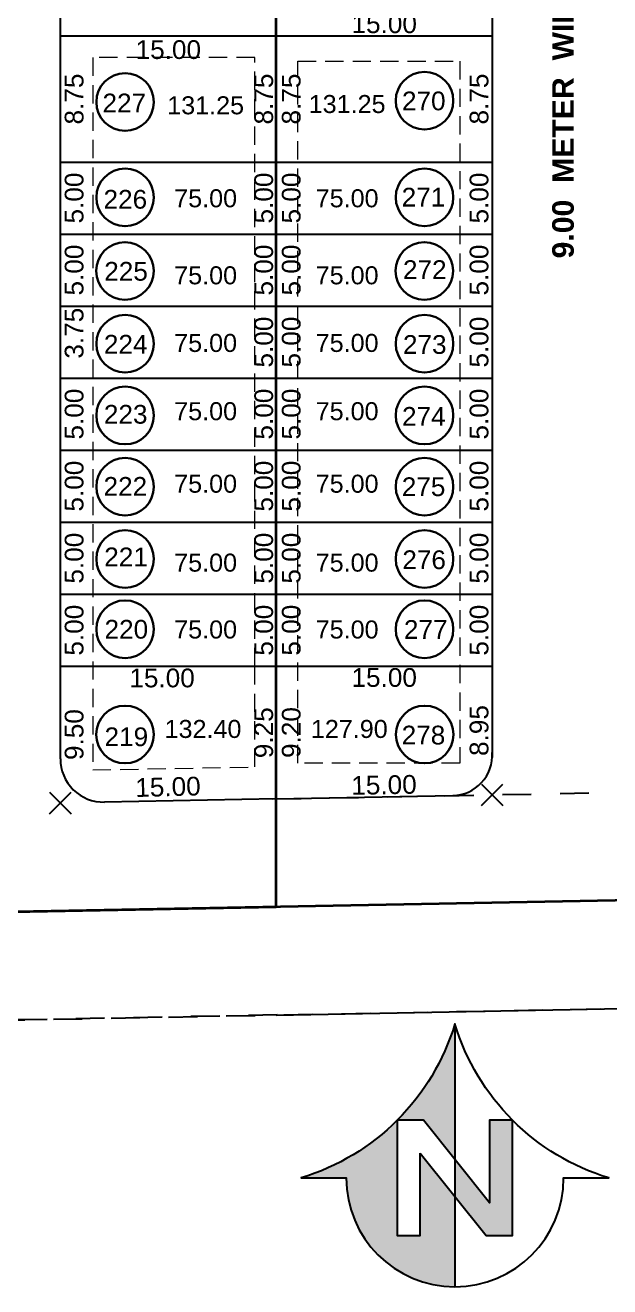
# Model space of a CAD drawing. Header units: millimetres. Extents: x 26213 to 35402, y -1028 to 2462.
# Drawn here: x 35087.7 to 35128.3, y 262.3 to 349.8 of the extents above; entities that cross this region are included whole.
import ezdxf
from ezdxf.enums import TextEntityAlignment as Align

# ---------------------------------------------------------------- set-up
doc = ezdxf.new("R2010")
doc.units = ezdxf.units.MM
doc.header["$PDMODE"] = 3
doc.header["$PDSIZE"] = 0.75
for name, pattern in [('1', [0]), ('DASH', [1, 0.5, -0.5]), ('DASHED', [19.05, 12.7, -6.35]), ('DASHED2', [9.525, 6.35, -3.175])]:
    doc.linetypes.add(name, pattern=pattern)
for name, color, linetype in [('AREA', 7, 'Continuous'), ('Chamber', 7, '1'), ('DIMEMSION', 7, 'Continuous'), ('NORTH', 232, 'Continuous'), ('NUMBRING', 162, 'Continuous'), ('POINT', 190, 'Continuous'), ('ROAD', 7, 'Continuous'), ('SOLID HATCH', 253, 'Continuous')]:
    doc.layers.add(name, color=color, linetype=linetype)
doc.layers.add('CIRCLE', color=197, linetype='Continuous', lineweight=30)
doc.layers.add('LAYOUT PLAN', color=7, linetype='Continuous', lineweight=25)
doc.styles.get("Standard").update_dxf_attribs({"font": 'arial.ttf'})
doc.dimstyles.new('LAYOUT PLAN', dxfattribs={"dimtxt": 1.3, "dimasz": 1, "dimexe": 0.18, "dimexo": 0.0625, "dimgap": 0.09, "dimtad": 0, "dimrnd": 0.05, "dimzin": 0, "dimdsep": 46, "dimtxsty": 'Standard', "dimcen": 0, "dimse1": 1, "dimse2": 1, "dimsd1": 1, "dimsd2": 1, "dimadec": 0, "dimazin": 0, "dimtfac": 1, "dimtofl": 0, "dimtmove": 0, "dimatfit": 3, "dimfxl": 1, "dimtolj": 1, "dimtzin": 0, "dimarcsym": 0})

# ---------------------------------------------------------------- blocks, each defined once
blk = doc.blocks.new('*D3159')
at = {"layer": 'Defpoints', "color": 0, "ltscale": 2}
for p in [(35105.167, 357.835), (35105.167, 349.085), (35106.214, 349.085)]:
    blk.add_point(p, dxfattribs=at)
at = {"layer": 'DIMEMSION', "color": 0, "ltscale": 2, "insert": (35106.214, 353.46), "char_height": 1.3, "attachment_point": 5, "rotation": 90}
blk.add_mtext('\\A1;8.75', dxfattribs=at)
blk = doc.blocks.new('*D3160')
at = {"layer": 'Defpoints', "color": 0, "ltscale": 2}
for p in [(35105.167, 349.085), (35105.167, 340.339), (35106.214, 340.339)]:
    blk.add_point(p, dxfattribs=at)
at = {"layer": 'DIMEMSION', "color": 0, "ltscale": 2, "insert": (35106.214, 344.712), "char_height": 1.3, "attachment_point": 5, "rotation": 90}
blk.add_mtext('\\A1;8.75', dxfattribs=at)
blk = doc.blocks.new('*D3035')
at = {"layer": 'Defpoints', "color": 0, "ltscale": 2}
for p in [(35105.167, 340.339), (35105.167, 335.339), (35106.214, 335.339)]:
    blk.add_point(p, dxfattribs=at)
at = {"layer": 'DIMEMSION', "color": 0, "ltscale": 2, "insert": (35106.214, 337.839), "char_height": 1.3, "attachment_point": 5, "rotation": 90}
blk.add_mtext('\\A1;5.00', dxfattribs=at)
blk = doc.blocks.new('*D3036')
at = {"layer": 'Defpoints', "color": 0, "ltscale": 2}
for p in [(35105.167, 335.339), (35105.167, 330.339), (35106.214, 330.339)]:
    blk.add_point(p, dxfattribs=at)
at = {"layer": 'DIMEMSION', "color": 0, "ltscale": 2, "insert": (35106.214, 332.839), "char_height": 1.3, "attachment_point": 5, "rotation": 90}
blk.add_mtext('\\A1;5.00', dxfattribs=at)
blk = doc.blocks.new('*D3161')
at = {"layer": 'Defpoints', "color": 0, "ltscale": 2}
for p in [(35105.167, 330.339), (35105.167, 325.339), (35106.214, 325.339)]:
    blk.add_point(p, dxfattribs=at)
at = {"layer": 'DIMEMSION', "color": 0, "ltscale": 2, "insert": (35106.214, 327.839), "char_height": 1.3, "attachment_point": 5, "rotation": 90}
blk.add_mtext('\\A1;5.00', dxfattribs=at)
blk = doc.blocks.new('*D3162')
at = {"layer": 'Defpoints', "color": 0, "ltscale": 2}
for p in [(35105.167, 325.339), (35105.167, 320.339), (35106.214, 320.339)]:
    blk.add_point(p, dxfattribs=at)
at = {"layer": 'DIMEMSION', "color": 0, "ltscale": 2, "insert": (35106.214, 322.839), "char_height": 1.3, "attachment_point": 5, "rotation": 90}
blk.add_mtext('\\A1;5.00', dxfattribs=at)
blk = doc.blocks.new('*D3163')
at = {"layer": 'Defpoints', "color": 0, "ltscale": 2}
for p in [(35105.167, 320.339), (35105.167, 315.339), (35106.214, 315.339)]:
    blk.add_point(p, dxfattribs=at)
at = {"layer": 'DIMEMSION', "color": 0, "ltscale": 2, "insert": (35106.214, 317.839), "char_height": 1.3, "attachment_point": 5, "rotation": 90}
blk.add_mtext('\\A1;5.00', dxfattribs=at)
blk = doc.blocks.new('*D3164')
at = {"layer": 'Defpoints', "color": 0, "ltscale": 2}
for p in [(35105.167, 315.339), (35105.167, 310.339), (35106.214, 310.339)]:
    blk.add_point(p, dxfattribs=at)
at = {"layer": 'DIMEMSION', "color": 0, "ltscale": 2, "insert": (35106.214, 312.839), "char_height": 1.3, "attachment_point": 5, "rotation": 90}
blk.add_mtext('\\A1;5.00', dxfattribs=at)
blk = doc.blocks.new('*D3165')
at = {"layer": 'Defpoints', "color": 0, "ltscale": 2}
for p in [(35105.167, 310.339), (35105.167, 305.339), (35106.214, 305.339)]:
    blk.add_point(p, dxfattribs=at)
at = {"layer": 'DIMEMSION', "color": 0, "ltscale": 2, "insert": (35106.214, 307.839), "char_height": 1.3, "attachment_point": 5, "rotation": 90}
blk.add_mtext('\\A1;5.00', dxfattribs=at)
blk = doc.blocks.new('*D3166')
at = {"layer": 'Defpoints', "color": 0, "ltscale": 2}
for p in [(35105.167, 305.339), (35105.167, 296.127), (35106.214, 296.127)]:
    blk.add_point(p, dxfattribs=at)
at = {"layer": 'DIMEMSION', "color": 0, "ltscale": 2, "insert": (35106.214, 300.733), "char_height": 1.3, "attachment_point": 5, "rotation": 90}
blk.add_mtext('\\A1;9.20', dxfattribs=at)
blk = doc.blocks.new('*D3173')
at = {"layer": 'Defpoints', "color": 0, "ltscale": 2}
for p in [(35120.167, 357.835), (35119.263, 349.085), (35120.167, 349.085)]:
    blk.add_point(p, dxfattribs=at)
at = {"layer": 'DIMEMSION', "color": 0, "ltscale": 2, "insert": (35119.263, 353.46), "char_height": 1.3, "attachment_point": 5, "rotation": 90}
blk.add_mtext('\\A1;8.75', dxfattribs=at)
blk = doc.blocks.new('*D3174')
at = {"layer": 'Defpoints', "color": 0, "ltscale": 2}
for p in [(35120.167, 349.085), (35119.263, 340.339), (35120.167, 340.339)]:
    blk.add_point(p, dxfattribs=at)
at = {"layer": 'DIMEMSION', "color": 0, "ltscale": 2, "insert": (35119.263, 344.712), "char_height": 1.3, "attachment_point": 5, "rotation": 90}
blk.add_mtext('\\A1;8.75', dxfattribs=at)
blk = doc.blocks.new('*D3175')
at = {"layer": 'Defpoints', "color": 0, "ltscale": 2}
for p in [(35120.167, 340.339), (35119.263, 335.339), (35120.167, 335.339)]:
    blk.add_point(p, dxfattribs=at)
at = {"layer": 'DIMEMSION', "color": 0, "ltscale": 2, "insert": (35119.263, 337.839), "char_height": 1.3, "attachment_point": 5, "rotation": 90}
blk.add_mtext('\\A1;5.00', dxfattribs=at)
blk = doc.blocks.new('*D3176')
at = {"layer": 'Defpoints', "color": 0, "ltscale": 2}
for p in [(35120.167, 335.339), (35119.263, 330.339), (35120.167, 330.339)]:
    blk.add_point(p, dxfattribs=at)
at = {"layer": 'DIMEMSION', "color": 0, "ltscale": 2, "insert": (35119.263, 332.839), "char_height": 1.3, "attachment_point": 5, "rotation": 90}
blk.add_mtext('\\A1;5.00', dxfattribs=at)
blk = doc.blocks.new('*D3177')
at = {"layer": 'Defpoints', "color": 0, "ltscale": 2}
for p in [(35120.167, 330.339), (35119.263, 325.339), (35120.167, 325.339)]:
    blk.add_point(p, dxfattribs=at)
at = {"layer": 'DIMEMSION', "color": 0, "ltscale": 2, "insert": (35119.263, 327.839), "char_height": 1.3, "attachment_point": 5, "rotation": 90}
blk.add_mtext('\\A1;5.00', dxfattribs=at)
blk = doc.blocks.new('*D3178')
at = {"layer": 'Defpoints', "color": 0, "ltscale": 2}
for p in [(35120.167, 325.339), (35119.263, 320.339), (35120.167, 320.339)]:
    blk.add_point(p, dxfattribs=at)
at = {"layer": 'DIMEMSION', "color": 0, "ltscale": 2, "insert": (35119.263, 322.839), "char_height": 1.3, "attachment_point": 5, "rotation": 90}
blk.add_mtext('\\A1;5.00', dxfattribs=at)
blk = doc.blocks.new('*D3179')
at = {"layer": 'Defpoints', "color": 0, "ltscale": 2}
for p in [(35120.167, 320.339), (35119.263, 315.339), (35120.167, 315.339)]:
    blk.add_point(p, dxfattribs=at)
at = {"layer": 'DIMEMSION', "color": 0, "ltscale": 2, "insert": (35119.263, 317.839), "char_height": 1.3, "attachment_point": 5, "rotation": 90}
blk.add_mtext('\\A1;5.00', dxfattribs=at)
blk = doc.blocks.new('*D3180')
at = {"layer": 'Defpoints', "color": 0, "ltscale": 2}
for p in [(35120.167, 315.339), (35119.263, 310.339), (35120.167, 310.339)]:
    blk.add_point(p, dxfattribs=at)
at = {"layer": 'DIMEMSION', "color": 0, "ltscale": 2, "insert": (35119.263, 312.839), "char_height": 1.3, "attachment_point": 5, "rotation": 90}
blk.add_mtext('\\A1;5.00', dxfattribs=at)
blk = doc.blocks.new('*D3181')
at = {"layer": 'Defpoints', "color": 0, "ltscale": 2}
for p in [(35120.167, 310.339), (35119.263, 305.339), (35120.167, 305.339)]:
    blk.add_point(p, dxfattribs=at)
at = {"layer": 'DIMEMSION', "color": 0, "ltscale": 2, "insert": (35119.263, 307.839), "char_height": 1.3, "attachment_point": 5, "rotation": 90}
blk.add_mtext('\\A1;5.00', dxfattribs=at)
blk = doc.blocks.new('*D3182')
at = {"layer": 'Defpoints', "color": 0, "ltscale": 2}
for p in [(35120.167, 305.339), (35119.263, 296.411), (35120.166, 296.411)]:
    blk.add_point(p, dxfattribs=at)
at = {"layer": 'DIMEMSION', "color": 0, "ltscale": 2, "insert": (35119.263, 300.875), "char_height": 1.3, "attachment_point": 5, "rotation": 90}
blk.add_mtext('\\A1;8.95', dxfattribs=at)
blk = doc.blocks.new('*D3183')
at = {"layer": 'Defpoints', "color": 0, "ltscale": 2}
for p in [(35120.151, 297.234), (35105.167, 296.127), (35120.166, 296.411)]:
    blk.add_point(p, dxfattribs=at)
at = {"layer": 'DIMEMSION', "color": 0, "ltscale": 2, "insert": (35112.651, 297.092), "char_height": 1.3, "attachment_point": 5, "rotation": 1.08172}
blk.add_mtext('\\A1;15.00', dxfattribs=at)
blk = doc.blocks.new('*D3184')
at = {"layer": 'Defpoints', "color": 0, "ltscale": 2}
for p in [(35105.167, 305.339), (35120.167, 305.339), (35120.167, 304.546)]:
    blk.add_point(p, dxfattribs=at)
at = {"layer": 'DIMEMSION', "color": 0, "ltscale": 2, "insert": (35112.667, 304.546), "char_height": 1.3, "attachment_point": 5}
blk.add_mtext('\\A1;15.00', dxfattribs=at)
blk = doc.blocks.new('*D3185')
at = {"layer": 'Defpoints', "color": 0, "ltscale": 2}
for p in [(35120.167, 349.929), (35105.167, 349.085), (35120.167, 349.085)]:
    blk.add_point(p, dxfattribs=at)
at = {"layer": 'DIMEMSION', "color": 0, "ltscale": 2, "insert": (35112.667, 349.929), "char_height": 1.3, "attachment_point": 5}
blk.add_mtext('\\A1;15.00', dxfattribs=at)
blk = doc.blocks.new('*D3366')
at = {"layer": 'Defpoints', "color": 0}
for p in [(35090.167, 305.339), (35105.167, 305.339), (35090.167, 304.513)]:
    blk.add_point(p, dxfattribs=at)
at = {"layer": 'DIMEMSION', "color": 0, "insert": (35097.232, 304.513), "char_height": 1.3, "attachment_point": 5}
blk.add_mtext('\\A1;15.00', dxfattribs=at)
blk = doc.blocks.new('*D3367')
at = {"layer": 'Defpoints', "color": 0}
for p in [(35105.143, 297.154), (35105.167, 296.24), (35090.167, 295.845)]:
    blk.add_point(p, dxfattribs=at)
at = {"layer": 'DIMEMSION', "color": 0, "insert": (35097.643, 296.957), "char_height": 1.3, "attachment_point": 5, "rotation": 1.50963}
blk.add_mtext('\\A1;15.00', dxfattribs=at)
blk = doc.blocks.new('*D3368')
at = {"layer": 'Defpoints', "color": 0}
for p in [(35090.167, 305.339), (35091.129, 305.339), (35090.167, 295.845)]:
    blk.add_point(p, dxfattribs=at)
at = {"layer": 'DIMEMSION', "color": 0, "insert": (35091.129, 300.592), "char_height": 1.3, "attachment_point": 5, "rotation": 90}
blk.add_mtext('\\A1;9.50', dxfattribs=at)
blk = doc.blocks.new('*D3488')
at = {"layer": 'Defpoints', "color": 0, "ltscale": 2}
for p in [(35090.167, 310.339), (35091.129, 310.339), (35090.167, 305.339)]:
    blk.add_point(p, dxfattribs=at)
at = {"layer": 'DIMEMSION', "color": 0, "ltscale": 2, "insert": (35091.129, 307.839), "char_height": 1.3, "attachment_point": 5, "rotation": 90}
blk.add_mtext('\\A1;5.00', dxfattribs=at)
blk = doc.blocks.new('*D3489')
at = {"layer": 'Defpoints', "color": 0, "ltscale": 2}
for p in [(35090.167, 315.339), (35091.129, 315.339), (35090.167, 310.339)]:
    blk.add_point(p, dxfattribs=at)
at = {"layer": 'DIMEMSION', "color": 0, "ltscale": 2, "insert": (35091.129, 312.839), "char_height": 1.3, "attachment_point": 5, "rotation": 90}
blk.add_mtext('\\A1;5.00', dxfattribs=at)
blk = doc.blocks.new('*D3490')
at = {"layer": 'Defpoints', "color": 0, "ltscale": 2}
for p in [(35090.167, 320.339), (35091.129, 320.339), (35090.167, 315.339)]:
    blk.add_point(p, dxfattribs=at)
at = {"layer": 'DIMEMSION', "color": 0, "ltscale": 2, "insert": (35091.129, 317.839), "char_height": 1.3, "attachment_point": 5, "rotation": 90}
blk.add_mtext('\\A1;5.00', dxfattribs=at)
blk = doc.blocks.new('*D3491')
at = {"layer": 'Defpoints', "color": 0, "ltscale": 2}
for p in [(35090.167, 325.339), (35091.129, 325.339), (35090.167, 320.339)]:
    blk.add_point(p, dxfattribs=at)
at = {"layer": 'DIMEMSION', "color": 0, "ltscale": 2, "insert": (35091.129, 322.839), "char_height": 1.3, "attachment_point": 5, "rotation": 90}
blk.add_mtext('\\A1;5.00', dxfattribs=at)
blk = doc.blocks.new('*D3492')
at = {"layer": 'Defpoints', "color": 0, "ltscale": 2}
for p in [(35090.167, 330.339), (35091.129, 330.339), (35090.167, 326.573)]:
    blk.add_point(p, dxfattribs=at)
at = {"layer": 'DIMEMSION', "color": 0, "ltscale": 2, "insert": (35091.129, 328.456), "char_height": 1.3, "attachment_point": 5, "rotation": 90}
blk.add_mtext('\\A1;3.75', dxfattribs=at)
blk = doc.blocks.new('*D3493')
at = {"layer": 'Defpoints', "color": 0, "ltscale": 2}
for p in [(35090.167, 335.339), (35091.129, 335.339), (35090.167, 330.339)]:
    blk.add_point(p, dxfattribs=at)
at = {"layer": 'DIMEMSION', "color": 0, "ltscale": 2, "insert": (35091.129, 332.839), "char_height": 1.3, "attachment_point": 5, "rotation": 90}
blk.add_mtext('\\A1;5.00', dxfattribs=at)
blk = doc.blocks.new('*D3494')
at = {"layer": 'Defpoints', "color": 0, "ltscale": 2}
for p in [(35090.167, 340.339), (35091.129, 340.339), (35090.167, 335.339)]:
    blk.add_point(p, dxfattribs=at)
at = {"layer": 'DIMEMSION', "color": 0, "ltscale": 2, "insert": (35091.129, 337.839), "char_height": 1.3, "attachment_point": 5, "rotation": 90}
blk.add_mtext('\\A1;5.00', dxfattribs=at)
blk = doc.blocks.new('*D3495')
at = {"layer": 'Defpoints', "color": 0, "ltscale": 2}
for p in [(35090.167, 349.085), (35091.129, 349.085), (35090.167, 340.339)]:
    blk.add_point(p, dxfattribs=at)
at = {"layer": 'DIMEMSION', "color": 0, "ltscale": 2, "insert": (35091.129, 344.712), "char_height": 1.3, "attachment_point": 5, "rotation": 90}
blk.add_mtext('\\A1;8.75', dxfattribs=at)
blk = doc.blocks.new('*D3496')
at = {"layer": 'Defpoints', "color": 0, "ltscale": 2}
for p in [(35090.167, 357.835), (35091.129, 357.835), (35090.167, 349.085)]:
    blk.add_point(p, dxfattribs=at)
at = {"layer": 'DIMEMSION', "color": 0, "ltscale": 2, "insert": (35091.129, 353.46), "char_height": 1.3, "attachment_point": 5, "rotation": 90}
blk.add_mtext('\\A1;8.75', dxfattribs=at)
blk = doc.blocks.new('*D3502')
at = {"layer": 'Defpoints', "color": 0, "ltscale": 2}
for p in [(35104.302, 305.339), (35105.167, 305.339), (35105.167, 296.1)]:
    blk.add_point(p, dxfattribs=at)
at = {"layer": 'DIMEMSION', "color": 0, "ltscale": 2, "insert": (35104.302, 300.72), "char_height": 1.3, "attachment_point": 5, "rotation": 90}
blk.add_mtext('\\A1;9.25', dxfattribs=at)
blk = doc.blocks.new('*D3503')
at = {"layer": 'Defpoints', "color": 0, "ltscale": 2}
for p in [(35104.302, 310.339), (35105.167, 310.339), (35105.167, 305.339)]:
    blk.add_point(p, dxfattribs=at)
at = {"layer": 'DIMEMSION', "color": 0, "ltscale": 2, "insert": (35104.302, 307.839), "char_height": 1.3, "attachment_point": 5, "rotation": 90}
blk.add_mtext('\\A1;5.00', dxfattribs=at)
blk = doc.blocks.new('*D3504')
at = {"layer": 'Defpoints', "color": 0, "ltscale": 2}
for p in [(35104.302, 315.339), (35105.167, 315.339), (35105.167, 310.339)]:
    blk.add_point(p, dxfattribs=at)
at = {"layer": 'DIMEMSION', "color": 0, "ltscale": 2, "insert": (35104.302, 312.839), "char_height": 1.3, "attachment_point": 5, "rotation": 90}
blk.add_mtext('\\A1;5.00', dxfattribs=at)
blk = doc.blocks.new('*D3505')
at = {"layer": 'Defpoints', "color": 0, "ltscale": 2}
for p in [(35104.302, 320.339), (35105.167, 320.339), (35105.167, 315.339)]:
    blk.add_point(p, dxfattribs=at)
at = {"layer": 'DIMEMSION', "color": 0, "ltscale": 2, "insert": (35104.302, 317.839), "char_height": 1.3, "attachment_point": 5, "rotation": 90}
blk.add_mtext('\\A1;5.00', dxfattribs=at)
blk = doc.blocks.new('*D3506')
at = {"layer": 'Defpoints', "color": 0, "ltscale": 2}
for p in [(35104.302, 325.339), (35105.167, 325.339), (35105.167, 320.339)]:
    blk.add_point(p, dxfattribs=at)
at = {"layer": 'DIMEMSION', "color": 0, "ltscale": 2, "insert": (35104.302, 322.839), "char_height": 1.3, "attachment_point": 5, "rotation": 90}
blk.add_mtext('\\A1;5.00', dxfattribs=at)
blk = doc.blocks.new('*D3507')
at = {"layer": 'Defpoints', "color": 0, "ltscale": 2}
for p in [(35104.302, 330.339), (35105.167, 330.339), (35105.167, 325.339)]:
    blk.add_point(p, dxfattribs=at)
at = {"layer": 'DIMEMSION', "color": 0, "ltscale": 2, "insert": (35104.302, 327.839), "char_height": 1.3, "attachment_point": 5, "rotation": 90}
blk.add_mtext('\\A1;5.00', dxfattribs=at)
blk = doc.blocks.new('*D3508')
at = {"layer": 'Defpoints', "color": 0, "ltscale": 2}
for p in [(35104.302, 335.339), (35105.167, 335.339), (35105.167, 330.339)]:
    blk.add_point(p, dxfattribs=at)
at = {"layer": 'DIMEMSION', "color": 0, "ltscale": 2, "insert": (35104.302, 332.839), "char_height": 1.3, "attachment_point": 5, "rotation": 90}
blk.add_mtext('\\A1;5.00', dxfattribs=at)
blk = doc.blocks.new('*D3509')
at = {"layer": 'Defpoints', "color": 0, "ltscale": 2}
for p in [(35104.302, 340.339), (35105.167, 340.339), (35105.167, 335.339)]:
    blk.add_point(p, dxfattribs=at)
at = {"layer": 'DIMEMSION', "color": 0, "ltscale": 2, "insert": (35104.302, 337.839), "char_height": 1.3, "attachment_point": 5, "rotation": 90}
blk.add_mtext('\\A1;5.00', dxfattribs=at)
blk = doc.blocks.new('*D3510')
at = {"layer": 'Defpoints', "color": 0, "ltscale": 2}
for p in [(35104.302, 349.085), (35105.167, 349.085), (35105.167, 340.339)]:
    blk.add_point(p, dxfattribs=at)
at = {"layer": 'DIMEMSION', "color": 0, "ltscale": 2, "insert": (35104.302, 344.712), "char_height": 1.3, "attachment_point": 5, "rotation": 90}
blk.add_mtext('\\A1;8.75', dxfattribs=at)
blk = doc.blocks.new('*D3511')
at = {"layer": 'Defpoints', "color": 0, "ltscale": 2}
for p in [(35104.302, 357.835), (35105.167, 357.835), (35105.167, 349.085)]:
    blk.add_point(p, dxfattribs=at)
at = {"layer": 'DIMEMSION', "color": 0, "ltscale": 2, "insert": (35104.302, 353.46), "char_height": 1.3, "attachment_point": 5, "rotation": 90}
blk.add_mtext('\\A1;8.75', dxfattribs=at)
blk = doc.blocks.new('*D3523')
at = {"layer": 'Defpoints', "color": 0, "ltscale": 2}
for p in [(35090.167, 349.085), (35105.167, 349.085), (35105.167, 348.134)]:
    blk.add_point(p, dxfattribs=at)
at = {"layer": 'DIMEMSION', "color": 0, "ltscale": 2, "insert": (35097.667, 348.134), "char_height": 1.3, "attachment_point": 5}
blk.add_mtext('\\A1;15.00', dxfattribs=at)

msp = doc.modelspace()

# ---------------------------------------------------------------- hatches: boundary and pattern name
at = {"layer": 'NORTH'}
h = msp.add_hatch(color=256, dxfattribs=at)
h.paths.add_polyline_path([(35117.577, 280.501, -0.123106), (35113.569, 273.822), (35115.397, 273.822), (35117.577, 271.098)])
h.paths.add_polyline_path([(35117.577, 262.259), (35117.577, 268.532), (35115.172, 271.538), (35115.172, 265.808), (35113.569, 265.808), (35113.569, 273.822, -0.123106), (35106.891, 269.815), (35110.021, 269.815, 0.414214)])
h.paths.add_polyline_path([(35119.756, 265.808), (35121.584, 265.808), (35121.584, 273.822), (35119.981, 273.822), (35119.981, 268.093), (35117.577, 271.098), (35117.577, 268.532)])

# ---------------------------------------------------------------- linework, layer by layer
at = {"ltscale": 2}
for q in [(35105.167, 296.127), (35105.167, 296.1), (35105.167, 296.1)]:
    msp.add_line((35105.167, 393.835), q, dxfattribs=at)
at = {"linetype": 'DASH', "ltscale": 4}
for p, q in [((35104.886, 296.122), (35181.24, 297.564)), ((34953.716, 278.265), (35181.522, 282.566))]:
    msp.add_line(p, q, dxfattribs=at)
at = {"color": 1, "lineweight": 35}
for points in [[(35178.167, 404.589), (35181.38, 290.065), (35181.38, 290.065), (34953.574, 285.764), (34953.574, 567.995), (34956.321, 602.668), (34961.196, 880.404), (35152.829, 872.299), (35165.087, 701.488), (35174.34, 542.335), (35174.387, 542.333), (35178.167, 404.589)], [(34953.574, 539.335), (34953.574, 484.486), (34953.574, 416.589), (34953.574, 404.589), (34953.574, 285.764), (35105.167, 288.629), (35105.167, 441.835), (35066.167, 441.835), (35066.167, 653.196)], [(34953.574, 539.335), (34953.574, 484.486), (34953.574, 416.589), (34953.574, 404.589), (34953.574, 285.764), (35105.167, 288.629), (35105.167, 441.835), (35066.167, 441.835), (35066.167, 653.196)]]:
    msp.add_lwpolyline(points, dxfattribs=at)
at = {"linetype": 'DASH', "ltscale": 4, "flags": 128}
msp.add_lwpolyline([(35105.239, 281.126), (34953.716, 278.265)], dxfattribs=at)
at = {"layer": 'Chamber', "linetype": 'DASHED2'}
msp.add_line((35181.38, 290.065), (34953.574, 285.764), dxfattribs=at)
at = {"layer": 'CIRCLE'}
for centre in [(35094.666, 344.504), (35115.468, 344.592), (35094.666, 337.885), (35115.468, 337.885), (35094.649, 332.778), (35115.45, 332.778), (35094.666, 327.726), (35115.468, 327.726), (35094.666, 322.745), (35115.468, 322.745), (35094.666, 317.799), (35115.468, 317.799), (35094.666, 312.787), (35115.468, 312.787), (35094.666, 307.906), (35115.468, 307.906), (35094.651, 300.598), (35115.483, 300.598)]:
    msp.add_circle(centre, 2, dxfattribs=at)
at = {"layer": 'DIMEMSION', "ltscale": 2}
for q in [(35105.167, 296.127), (35105.167, 296.1), (35105.167, 296.1), (35105.167, 296.127), (35105.167, 296.1), (35105.167, 296.1)]:
    msp.add_line((35105.167, 393.835), q, dxfattribs=at)
at = {"layer": 'LAYOUT PLAN', "lineweight": 25}
for p, q in [((35090.167, 298.903), (35090.167, 390.835)), ((35105.167, 349.085), (35090.167, 349.085)), ((35120.167, 349.085), (35105.167, 349.085)), ((35090.167, 340.339), (35105.167, 340.339)), ((35090.167, 335.339), (35105.167, 335.339)), ((35090.167, 330.339), (35105.167, 330.339)), ((35090.167, 325.339), (35105.167, 325.339)), ((35090.167, 320.339), (35105.167, 320.339)), ((35090.167, 315.339), (35105.167, 315.339)), ((35090.167, 310.339), (35105.167, 310.339)), ((35090.167, 305.339), (35105.167, 305.339)), ((35105.167, 296.127), (35093.223, 295.903)), ((35105.167, 281.125), (35181.462, 282.565))]:
    msp.add_line(p, q, dxfattribs=at)
at = {"layer": 'LAYOUT PLAN', "ltscale": 2}
for p, q in [((35120.167, 390.835), (35120.167, 299.01)), ((35105.167, 340.339), (35120.167, 340.339)), ((35105.167, 335.339), (35120.167, 335.339)), ((35105.167, 330.339), (35120.167, 330.339)), ((35105.167, 325.339), (35120.167, 325.339)), ((35105.167, 320.339), (35120.167, 320.339)), ((35105.167, 315.339), (35120.167, 315.339)), ((35105.167, 310.339), (35120.167, 310.339)), ((35105.167, 305.339), (35120.167, 305.339))]:
    msp.add_line(p, q, dxfattribs=at)
at = {"layer": 'LAYOUT PLAN'}
msp.add_lwpolyline([(35105.167, 296.127), (35117.423, 296.359)], dxfattribs=at)
at = {"layer": 'LAYOUT PLAN', "lineweight": 25}
msp.add_arc((35093.167, 298.903), 3, 180, 271.07464, dxfattribs=at)
at = {"layer": 'LAYOUT PLAN', "ltscale": 2}
msp.add_arc((35117.373, 299.158), 2.799, 271.02063, 3.66849, dxfattribs=at)
at = {"layer": 'NORTH'}
msp.add_lwpolyline([(35117.577, 280.501, -0.25), (35106.891, 269.815), (35110.021, 269.815, 1), (35125.133, 269.815), (35128.262, 269.815, -0.25), (35117.577, 280.501), (35117.577, 262.259)], format="xyb", dxfattribs=at)
msp.add_lwpolyline([(35115.172, 271.538), (35119.756, 265.808), (35121.584, 265.808), (35121.584, 273.822), (35119.981, 273.822), (35119.981, 268.093), (35115.397, 273.822), (35113.569, 273.822), (35113.569, 265.808), (35115.172, 265.808)], close=True, dxfattribs=at)
at = {"layer": 'POINT'}
for p in [(35120.166, 296.411), (35090.167, 295.845)]:
    msp.add_point(p, dxfattribs=at)
at = {"layer": 'SOLID HATCH', "color": 9, "linetype": 'DASHED', "lineweight": 15, "ltscale": 0.1, "true_color": 0xc7c8ca}
msp.add_lwpolyline([(35103.667, 347.585), (35092.417, 347.585), (35092.412, 298.138), (35103.667, 298.35), (35103.667, 305.339), (35103.667, 347.585)], dxfattribs=at)
msp.add_lwpolyline([(35117.917, 347.335), (35117.917, 298.608), (35106.667, 298.608), (35106.667, 347.335), (35117.917, 347.335)], close=True, dxfattribs=at)

# ---------------------------------------------------------------- texts
at = {"layer": 'AREA'}
for s, p in [('131.25', (35100.26, 344.277)), ('131.25', (35110.089, 344.365)), ('75.00', (35100.26, 337.822)), ('75.00', (35110.089, 337.822)), ('75.00', (35100.26, 332.475)), ('75.00', (35110.089, 332.475)), ('75.00', (35100.26, 327.78)), ('75.00', (35110.089, 327.78)), ('75.00', (35100.26, 323.041)), ('75.00', (35110.089, 323.041)), ('75.00', (35100.26, 318.007)), ('75.00', (35110.089, 318.007)), ('75.00', (35100.26, 312.529)), ('75.00', (35110.089, 312.529)), ('75.00', (35100.26, 307.887)), ('75.00', (35110.089, 307.887)), ('132.40', (35100.076, 300.983)), ('127.90', (35110.241, 300.983))]:
    msp.add_text(s, height=1.25, dxfattribs=at).set_placement(p, align=Align.MIDDLE_CENTER)
at = {"layer": 'NUMBRING', "color": 7}
for s, p in [('227', (35094.607, 344.447)), ('270', (35115.416, 344.581)), ('226', (35094.681, 337.753)), ('271', (35115.394, 337.911)), ('225', (35094.731, 332.754)), ('272', (35115.484, 332.88)), ('224', (35094.706, 327.699)), ('273', (35115.483, 327.673)), ('223', (35094.706, 322.827)), ('274', (35115.418, 322.69)), ('222', (35094.681, 317.831)), ('275', (35115.402, 317.799)), ('221', (35094.731, 312.936)), ('276', (35115.44, 312.73)), ('220', (35094.751, 307.903)), ('277', (35115.55, 307.897)), ('219', (35094.751, 300.439)), ('278', (35115.394, 300.558))]:
    msp.add_text(s, height=1.3, dxfattribs=at).set_placement(p, align=Align.MIDDLE)
at = {"layer": 'ROAD', "insert": (35125.099, 301.8), "char_height": 1.5, "width": 90.06925, "attachment_point": 4, "rotation": 90}
msp.add_mtext('\\pi31.847;{\\fArial|b1|i0|c0|p34;9.00  METER  WIDE  ROAD}', dxfattribs=at)

# ---------------------------------------------------------------- dimensions: what is measured, and where the dimension line sits
at = {"layer": 'DIMEMSION', "ltscale": 2}
for base, p1, p2, angle, override, picture, middle in [((35091.129, 357.835), (35090.167, 349.085), (35090.167, 357.835), 270, {"dimtmove": 1, "dimfxl": 0.1, "dimfxlon": 1}, '*D3496', (35091.129, 353.46)), ((35104.302, 357.835), (35105.167, 349.085), (35105.167, 357.835), 90, {"dimtmove": 1, "dimfxl": 0.1, "dimfxlon": 1}, '*D3511', (35104.302, 353.46)), ((35106.214, 349.085), (35105.167, 357.835), (35105.167, 349.085), 90, {"dimtmove": 1}, '*D3159', (35106.214, 353.46)), ((35119.263, 349.085), (35120.167, 357.835), (35120.167, 349.085), 90, {"dimtmove": 1}, '*D3173', (35119.263, 353.46)), ((35091.129, 349.085), (35090.167, 340.339), (35090.167, 349.085), 270, {"dimtmove": 1, "dimfxl": 0.1, "dimfxlon": 1}, '*D3495', (35091.129, 344.712)), ((35104.302, 349.085), (35105.167, 340.339), (35105.167, 349.085), 90, {"dimtmove": 1, "dimfxl": 0.1, "dimfxlon": 1}, '*D3510', (35104.302, 344.712)), ((35106.214, 340.339), (35105.167, 349.085), (35105.167, 340.339), 90, {"dimtmove": 1}, '*D3160', (35106.214, 344.712)), ((35119.263, 340.339), (35120.167, 349.085), (35120.167, 340.339), 90, {"dimtmove": 1}, '*D3174', (35119.263, 344.712)), ((35091.129, 340.339), (35090.167, 335.339), (35090.167, 340.339), 270, {"dimtmove": 1, "dimfxl": 0.1, "dimfxlon": 1}, '*D3494', (35091.129, 337.839)), ((35104.302, 340.339), (35105.167, 335.339), (35105.167, 340.339), 90, {"dimtmove": 1, "dimfxl": 0.1, "dimfxlon": 1}, '*D3509', (35104.302, 337.839)), ((35106.214, 335.339), (35105.167, 340.339), (35105.167, 335.339), 90, {"dimtmove": 1}, '*D3035', (35106.214, 337.839)), ((35119.263, 335.339), (35120.167, 340.339), (35120.167, 335.339), 90, {"dimtmove": 1}, '*D3175', (35119.263, 337.839)), ((35091.129, 335.339), (35090.167, 330.339), (35090.167, 335.339), 270, {"dimtmove": 1, "dimfxl": 0.1, "dimfxlon": 1}, '*D3493', (35091.129, 332.839)), ((35104.302, 335.339), (35105.167, 330.339), (35105.167, 335.339), 90, {"dimtmove": 1, "dimfxl": 0.1, "dimfxlon": 1}, '*D3508', (35104.302, 332.839)), ((35106.214, 330.339), (35105.167, 335.339), (35105.167, 330.339), 90, {"dimtmove": 1}, '*D3036', (35106.214, 332.839)), ((35119.263, 330.339), (35120.167, 335.339), (35120.167, 330.339), 90, {"dimtmove": 1}, '*D3176', (35119.263, 332.839)), ((35091.129, 330.339), (35090.167, 326.573), (35090.167, 330.339), 270, {"dimtmove": 1, "dimfxl": 0.1, "dimfxlon": 1}, '*D3492', (35091.129, 328.456)), ((35104.302, 330.339), (35105.167, 325.339), (35105.167, 330.339), 90, {"dimtmove": 1, "dimfxl": 0.1, "dimfxlon": 1}, '*D3507', (35104.302, 327.839)), ((35106.214, 325.339), (35105.167, 330.339), (35105.167, 325.339), 90, {"dimtmove": 1}, '*D3161', (35106.214, 327.839)), ((35119.263, 325.339), (35120.167, 330.339), (35120.167, 325.339), 90, {"dimtmove": 1}, '*D3177', (35119.263, 327.839)), ((35091.129, 325.339), (35090.167, 320.339), (35090.167, 325.339), 270, {"dimtmove": 1, "dimfxl": 0.1, "dimfxlon": 1}, '*D3491', (35091.129, 322.839)), ((35104.302, 325.339), (35105.167, 320.339), (35105.167, 325.339), 90, {"dimtmove": 1, "dimfxl": 0.1, "dimfxlon": 1}, '*D3506', (35104.302, 322.839)), ((35106.214, 320.339), (35105.167, 325.339), (35105.167, 320.339), 90, {"dimtmove": 1}, '*D3162', (35106.214, 322.839)), ((35119.263, 320.339), (35120.167, 325.339), (35120.167, 320.339), 90, {"dimtmove": 1}, '*D3178', (35119.263, 322.839)), ((35091.129, 320.339), (35090.167, 315.339), (35090.167, 320.339), 270, {"dimtmove": 1, "dimfxl": 0.1, "dimfxlon": 1}, '*D3490', (35091.129, 317.839)), ((35104.302, 320.339), (35105.167, 315.339), (35105.167, 320.339), 90, {"dimtmove": 1, "dimfxl": 0.1, "dimfxlon": 1}, '*D3505', (35104.302, 317.839)), ((35106.214, 315.339), (35105.167, 320.339), (35105.167, 315.339), 90, {"dimtmove": 1}, '*D3163', (35106.214, 317.839)), ((35119.263, 315.339), (35120.167, 320.339), (35120.167, 315.339), 90, {"dimtmove": 1}, '*D3179', (35119.263, 317.839)), ((35091.129, 315.339), (35090.167, 310.339), (35090.167, 315.339), 270, {"dimtmove": 1, "dimfxl": 0.1, "dimfxlon": 1}, '*D3489', (35091.129, 312.839)), ((35104.302, 315.339), (35105.167, 310.339), (35105.167, 315.339), 90, {"dimtmove": 1, "dimfxl": 0.1, "dimfxlon": 1}, '*D3504', (35104.302, 312.839)), ((35106.214, 310.339), (35105.167, 315.339), (35105.167, 310.339), 90, {"dimtmove": 1}, '*D3164', (35106.214, 312.839)), ((35119.263, 310.339), (35120.167, 315.339), (35120.167, 310.339), 90, {"dimtmove": 1}, '*D3180', (35119.263, 312.839)), ((35091.129, 310.339), (35090.167, 305.339), (35090.167, 310.339), 270, {"dimtmove": 1, "dimfxl": 0.1, "dimfxlon": 1}, '*D3488', (35091.129, 307.839)), ((35104.302, 310.339), (35105.167, 305.339), (35105.167, 310.339), 90, {"dimtmove": 1, "dimfxl": 0.1, "dimfxlon": 1}, '*D3503', (35104.302, 307.839)), ((35106.214, 305.339), (35105.167, 310.339), (35105.167, 305.339), 90, {"dimtmove": 1}, '*D3165', (35106.214, 307.839)), ((35119.263, 305.339), (35120.167, 310.339), (35120.167, 305.339), 90, {"dimtmove": 1}, '*D3181', (35119.263, 307.839)), ((35104.302, 305.339), (35105.167, 296.1), (35105.167, 305.339), 90, {"dimfxl": 0.1, "dimfxlon": 1}, '*D3502', (35104.302, 300.72)), ((35106.214, 296.127), (35105.167, 305.339), (35105.167, 296.127), 90, {"dimtmove": 1}, '*D3166', (35106.214, 300.733)), ((35119.263, 296.411), (35120.167, 305.339), (35120.166, 296.411), 90, {"dimtmove": 1}, '*D3182', (35119.263, 300.875))]:
    dim = msp.add_linear_dim(base=base, p1=p1, p2=p2, angle=angle, dimstyle='LAYOUT PLAN', override=override, dxfattribs=at)
    dim.commit()
    dim.dimension.update_dxf_attribs({"geometry": picture, "text_midpoint": middle})
dim = msp.add_linear_dim(base=(35120.167, 349.929), p1=(35105.167, 349.085), p2=(35120.167, 349.085), dimstyle='LAYOUT PLAN', dxfattribs=at)
dim.commit()
dim.dimension.update_dxf_attribs({"geometry": '*D3185', "text_midpoint": (35112.667, 349.929)})
dim = msp.add_linear_dim(base=(35105.167, 348.134), p1=(35090.167, 349.085), p2=(35105.167, 349.085), dimstyle='LAYOUT PLAN', override={"dimfxl": 0.1, "dimfxlon": 1}, dxfattribs=at)
dim.commit()
dim.dimension.update_dxf_attribs({"geometry": '*D3523', "text_midpoint": (35097.667, 348.134)})
at = {"layer": 'DIMEMSION'}
dim = msp.add_linear_dim(base=(35090.167, 304.513), p1=(35105.167, 305.339), p2=(35090.167, 305.339), dimstyle='LAYOUT PLAN', override={"dimtmove": 1}, dxfattribs=at)
dim.commit()
dim.dimension.update_dxf_attribs({"geometry": '*D3366', "text_midpoint": (35097.232, 304.513), "dimtype": 160})
for p2, distance, picture, middle in [((35090.167, 305.339), -0.962, '*D3368', (35091.129, 300.592)), ((35105.167, 296.24), 0.915, '*D3367', (35097.643, 296.957))]:
    dim = msp.add_aligned_dim(p1=(35090.167, 295.845), p2=p2, distance=distance, dimstyle='LAYOUT PLAN', override={"dimfxl": 0.1, "dimfxlon": 1}, dxfattribs=at)
    dim.commit()
    dim.dimension.update_dxf_attribs({"geometry": picture, "text_midpoint": middle})
at = {"layer": 'DIMEMSION', "ltscale": 2}
for p1, p2, distance, picture, middle in [((35105.167, 305.339), (35120.167, 305.339), -0.794, '*D3184', (35112.667, 304.546)), ((35105.167, 296.127), (35120.166, 296.411), 0.823, '*D3183', (35112.651, 297.092))]:
    dim = msp.add_aligned_dim(p1=p1, p2=p2, distance=distance, dimstyle='LAYOUT PLAN', dxfattribs=at)
    dim.commit()
    dim.dimension.update_dxf_attribs({"geometry": picture, "text_midpoint": middle})

doc.saveas('drawing.dxf')
